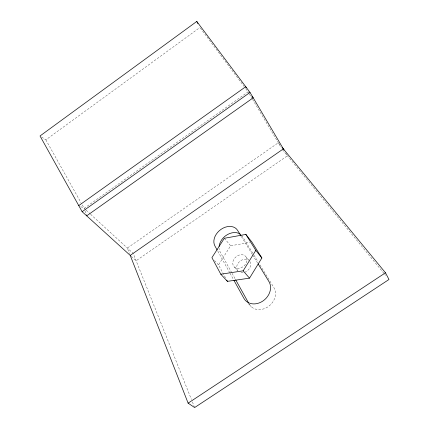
<?xml version="1.0" encoding="UTF-8"?>
<svg xmlns="http://www.w3.org/2000/svg" width="429" height="429" viewBox="0 0 429 429"><rect width="100%" height="100%" fill="white"/><g stroke="black" fill="none" stroke-linecap="round" stroke-linejoin="round"><path stroke-width="0.32" stroke-dasharray="2.15 1.61" d="M225.52 277.82L218.517 264.881L230.646 245.763L249.984 242.423M41.618 137.028L45.86 139.838L199.925 27.515M245.704 88.647L248.118 91.86L84.175 208.371L79.285 205.872M131.204 256.295L136.116 260.762L287.419 155.781L286.063 153.48M85.644 209.727L84.175 208.371L81.253 203.148M86.132 210.178L90.058 213.781M90.551 214.232L133.194 253.426L191.409 399.463M248.144 303.357L251.217 306.676M214.559 260.542L218.517 264.881M234.422 267.074L237.87 270.994M224.335 238.283L230.646 245.763M246.208 257.143A7.765 6.076 -40.7 0 1 239.382 268.286A7.765 6.076 -40.7 0 1 233.944 259.202A7.765 6.076 -40.7 0 1 246.208 257.143L249.539 261.159M279.987 144.804L278.303 142.766L127.338 248.048L129.499 253.56M282.389 149.651L384.298 273.809M384.722 274.329L385.574 275.364M200.327 28.051L244.101 86.502M252.751 253.18L242.541 236.556A13.626 10.355 -40 0 0 241.731 235.462M254.091 255.362L257.909 261.577M259.995 264.972L273.879 287.575A14.918 12.403 -42 0 1 267.969 306.815A14.918 12.403 -42 0 1 249.222 304.123M241.366 236.524L252.279 254.359M252.627 254.923L257.84 263.438M248.118 91.86L249.131 93.576M249.474 94.149L252.188 98.724M252.525 99.297L281.365 147.93M45.86 139.838L80.925 202.563M231.773 272.785L220.136 251.893A13.626 10.355 -40 0 1 219.085 248.337M232.094 273.364L235.328 279.166M217.819 251.212L229.756 272.78M230.078 273.359L233.301 279.188M192.401 401.952L194.385 406.928M85.012 210.859L86.481 215.213M249.957 261.658A7.679 6.065 -40.7 0 1 244.97 272.222M243.12 272.726A7.679 6.065 -40.7 0 1 239.666 272.34M237.301 270.254A7.679 6.065 -40.7 0 1 239.527 261.561A7.679 6.065 -40.7 0 1 248.504 260.135"/><path stroke-width="0.64" d="M249.512 278.164L261.862 257.995L251.914 242.085L245.865 234.411L224.335 238.283L211.921 257.652L220.796 274.201L227.429 281.349L249.512 278.164L243.163 270.828L220.796 274.201M243.163 270.828L255.813 250.375L245.865 234.411M284.03 150.032L250.021 92.433L196.777 21.45L40.026 135.972L82.132 211.69L130.223 255.4L188.122 403.147L194.632 407.55L388.974 279.504L385.489 272.79L282.089 147.356M78.743 205.593L245.726 86.712L246.257 87.854M82.132 211.69L250.021 92.433M86.696 215.835L253.19 97.801L251.92 96.316M130.223 255.4L283.349 148.884M188.122 403.147L385.489 272.79M255.813 250.375L261.862 257.995M241.023 235.966L237.612 230.389A13.814 10.366 -40 0 0 221.101 229.311A13.814 10.366 -40 0 0 214.918 245.962L217.176 250.043M258.188 264.001L268.951 281.59A15.144 12.452 -41.9 0 1 262.87 301.04A15.144 12.452 -41.9 0 1 243.945 298.423L233.944 280.357M235.65 279.751L248.573 302.965M226.791 280.175L227.429 281.349M196.777 21.45L197.919 23.654M219.106 246.364A13.626 10.355 -40 0 1 227.397 234.604A13.626 10.355 -40 0 1 240.39 234.25"/></g></svg>
